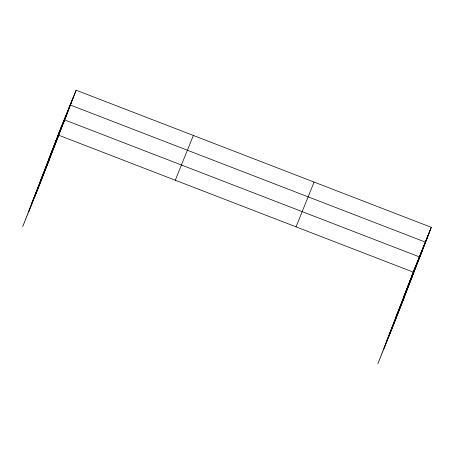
<?xml version="1.0" encoding="UTF-8"?>
<svg xmlns="http://www.w3.org/2000/svg" width="454" height="454" viewBox="0 0 454 454"><rect width="100%" height="100%" fill="white"/><g stroke="black" fill="none" stroke-linecap="round" stroke-linejoin="round"><path stroke-width="0.68" d="M59.105 132.443L22.7 226.671L40.764 181.895L76.147 90.204L431.3 227.329L395.916 319.02L377.853 363.796L414.258 269.568M50.99 153.594L62.175 124.827M28.84 211.451L64.224 119.754L419.377 256.879L383.999 348.576M56.075 140.978L66.21 114.828M58.061 136.058L69.19 107.439M34.805 196.673L71.176 102.513M63.032 123.743L73.168 97.593M406.143 290.719L416.307 264.489M411.233 278.103L421.363 251.953M413.219 273.177L423.349 247.027M389.958 333.798L426.334 239.638M418.185 260.868L428.321 234.712M420.171 255.942L430.307 229.792M76.147 90.204L58.084 134.98L413.236 272.105L431.3 227.329M48.941 158.667L67.005 113.892M40.281 181.112L58.345 136.331M31.36 204.232L49.424 159.456M175.284 180.232L193.347 135.451M296.036 226.852L314.1 182.077M404.094 295.792L422.158 251.017M395.434 318.231L413.498 273.456M386.513 341.357L404.576 296.581M70.183 104.976L425.341 242.101"/></g></svg>
